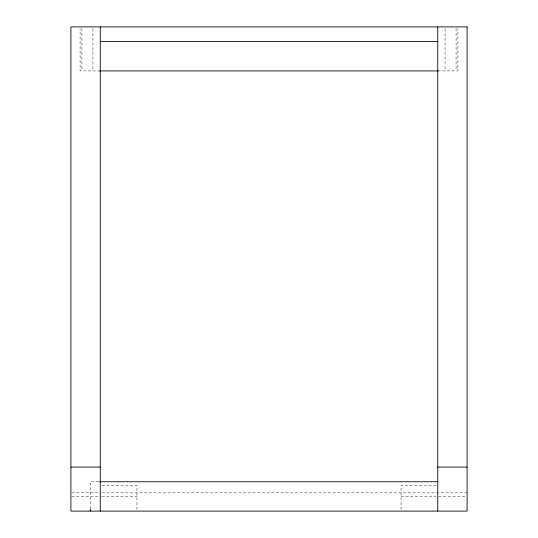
<?xml version="1.0" encoding="UTF-8"?>
<svg xmlns="http://www.w3.org/2000/svg" width="538" height="538" viewBox="0 0 538 538"><rect width="100%" height="100%" fill="white"/><g stroke="black" fill="none" stroke-linecap="round" stroke-linejoin="round"><path stroke-width="0.4" stroke-dasharray="2.69 2.02" d="M100.263 70.915L80.088 70.915L80.088 28.561M437.737 70.915L457.912 70.915L457.912 28.561M98.75 481.752L90.357 481.752L90.357 508.06M101.931 485.424L136.948 485.424L136.948 510.528M436.069 485.424L401.052 485.424L401.052 511.1M71.756 492.848L100.263 492.848M101.944 492.848L467.085 492.848M71.756 496.527L101.009 496.527M101.843 496.527L136.948 496.527M401.052 496.527L436.069 496.527M438.578 496.527L466.244 496.527M456.076 28.561L456.076 70.915M445.074 28.561L445.074 70.915M92.926 28.561L92.926 70.915M81.924 28.561L81.924 70.915"/><path stroke-width="0.81" d="M100.263 41.574L437.737 41.574M99.537 70.915L438.463 70.915M70.915 467.085L100.263 467.085M437.737 467.085L467.085 467.085M99.591 481.752L437.737 481.752M437.737 26.9L437.737 511.1M100.263 26.9L100.263 511.1M90.357 508.82L90.357 511.1M467.085 26.9L70.915 26.9L70.915 511.1L467.085 511.1L467.085 26.9"/></g></svg>
